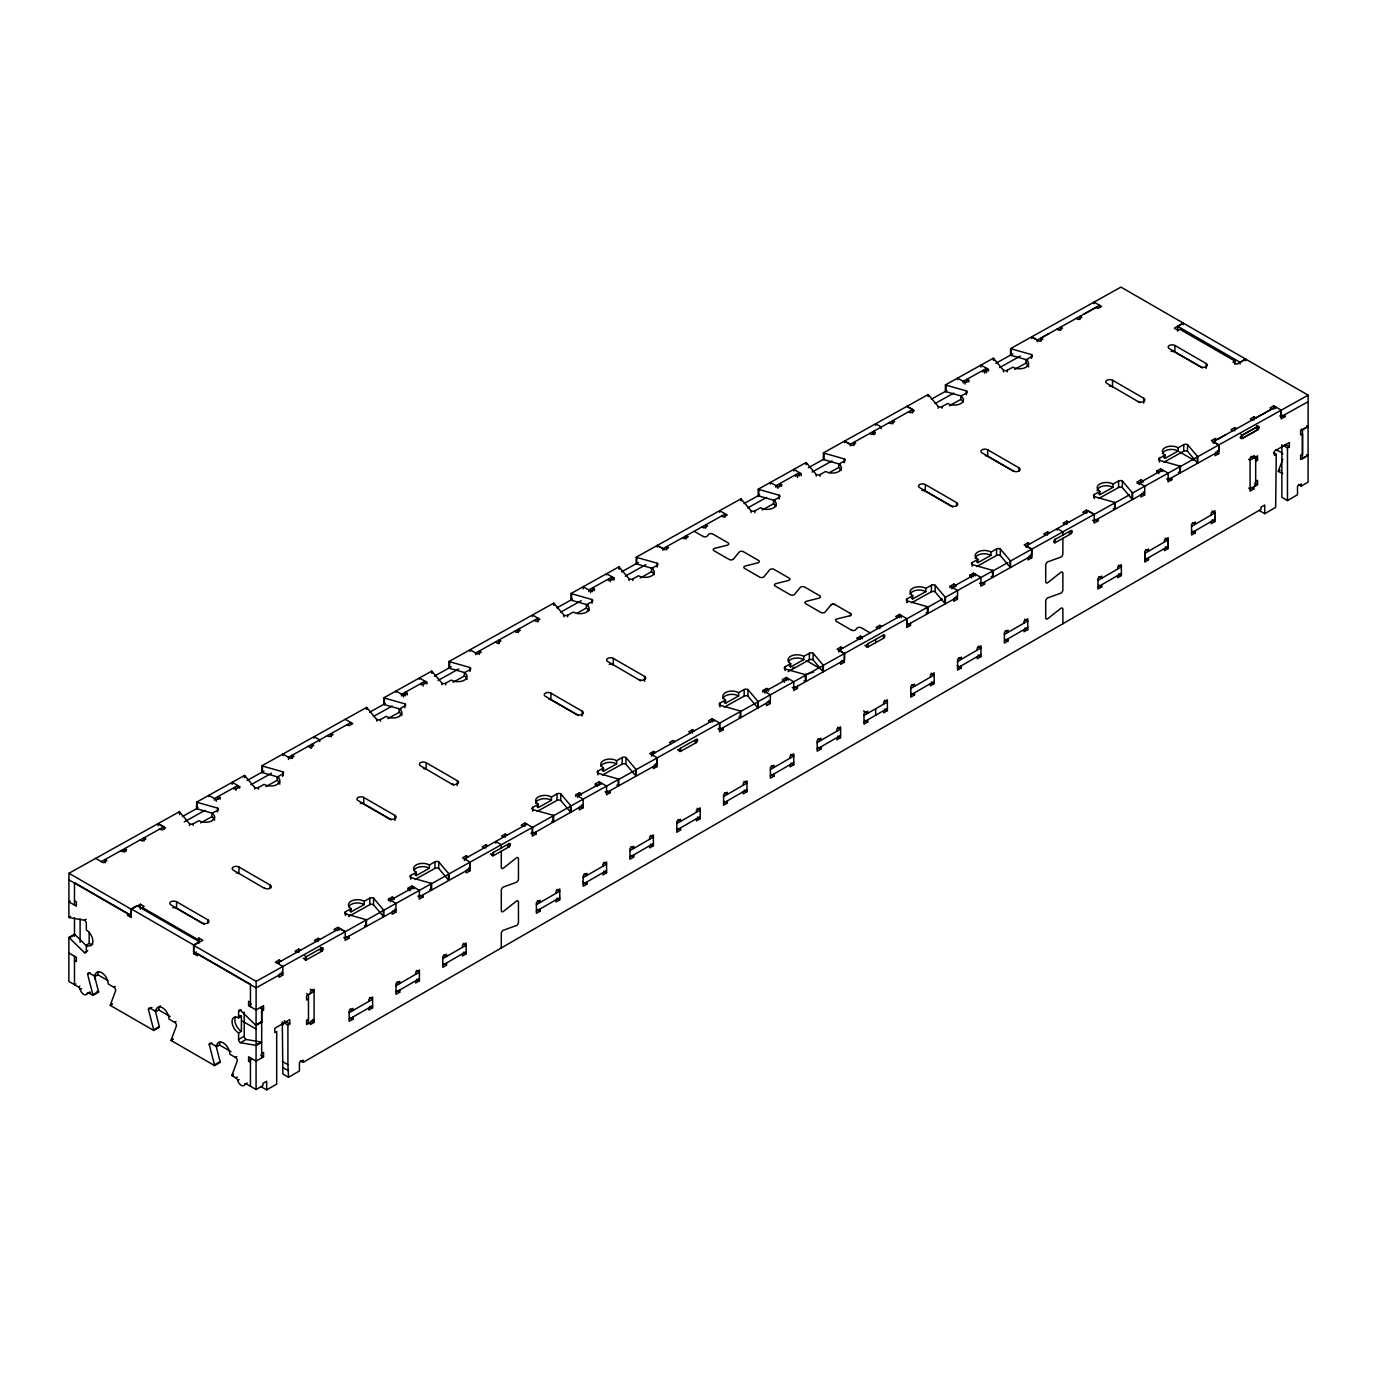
<?xml version="1.0" encoding="UTF-8"?>
<svg xmlns="http://www.w3.org/2000/svg" width="1377" height="1377" viewBox="0 0 1377 1377"><rect width="100%" height="100%" fill="white"/><g stroke="black" fill="none" stroke-linecap="round" stroke-linejoin="round"><path stroke-width="1.5" d="M261.682 1006.69L261.682 1022.233L256.07 1025.469L256.139 981.353L366.489 919.87L366.385 926.394A2.651 1.497 0.9 0 0 365.783 926.136L364.509 925.774M314.094 738.296L314.094 736.678L319.705 739.914L319.705 741.549M495.668 843.137L495.668 841.519L501.297 844.755L501.28 847.991M1168.178 539.87L1168.178 546.359L1144.769 559.871L1144.769 553.382L1168.178 539.87L1165.183 538.149M1211.984 511.125L1214.979 512.864L1214.979 519.336L1191.57 532.847M606.568 574.932L606.586 573.71L614.073 578.03L614.039 580.078M718.157 728.812L719.551 729.621L770.294 700.945M282.87 755.698L282.905 754.062L290.358 758.4L294.11 756.317L292.234 755.233L292.182 758.503M288.481 759.484L288.516 757.298L350.911 722.529M395.974 692.27L395.991 691.047L403.478 695.368L407.231 693.285L407.196 694.92M419.383 679.24L419.4 678L426.887 682.321L426.853 683.956M464.462 860.522L464.479 858.887L526.875 824.135M466.252 870.763L466.218 872.932L469.97 870.849L470.091 862.14L462.586 857.819L466.321 855.737L468.197 856.821M470.073 651.39L470.091 649.755L553.674 603.178A2.651 1.497 0.9 0 1 554.036 603.436M475.685 654.626L475.702 652.991L538.097 618.204L538.046 621.974M532.451 616.569L532.486 614.968L539.939 619.323L536.204 621.423L534.328 620.338M523.105 826.234L521.229 825.15L524.964 823.067L532.486 827.37L532.365 836.097L536.101 833.997L536.135 831.828M530.954 833.119L532.365 833.928L583.108 805.252M605.088 791.809L606.5 792.205M651.648 756.231L651.665 754.596L714.061 719.792L714.043 721.393M653.455 766.455L653.421 768.641L657.156 766.541L657.294 757.832L649.772 753.529L653.524 751.429L655.383 752.513M657.259 547.082L657.294 545.447L664.833 549.75L668.585 547.65L666.709 546.583L666.657 549.853M662.888 550.335L662.905 548.7L725.3 513.931L725.249 517.132M719.655 512.278L719.672 510.695L727.245 514.964L723.493 517.063L721.617 515.979M738.898 717.176L740.172 717.537A2.651 1.497 0.9 0 1 740.774 717.796L740.878 711.255L719.655 723.08L719.551 731.789L723.286 729.707L723.321 727.521M838.851 651.923L838.868 650.288L901.264 615.519L901.229 617.653M840.641 662.148L840.607 664.334L844.359 662.251L844.48 653.524L837.061 649.169L840.796 647.087L842.672 648.171M897.58 617.567L895.721 616.483L899.456 614.4L906.944 618.721L906.754 627.482L910.49 625.399L910.524 623.213M1031.666 338.484L1031.683 336.849L1037.294 340.085L1048.999 333.561M1037.277 341.72L1037.294 340.085M1094.044 303.715L1094.078 302.079L1120.947 287.105L1308.15 395.182L1308.098 426.319L1300.611 430.64L1300.611 434.96L1302.487 433.875L1302.487 454.049L1300.611 455.133L1300.611 459.453L1308.098 455.133M1099.655 307.501L1099.689 305.333L1084.095 314.008M1213.24 443.308L1213.257 441.673L1224.962 435.149M1215.03 453.549L1215.013 455.718L1218.748 453.635L1218.869 444.926L1308.15 395.182M1275.618 408.556L1275.653 406.921L1256.151 417.765M1166.663 478.903L1168.075 479.712L1218.748 451.484L1218.852 444.943L1211.364 440.623L1215.099 438.523L1216.975 439.607L1271.883 409.021L1270.007 407.936L1273.742 405.854L1281.264 410.157L1281.144 418.883L1284.879 416.783L1284.913 414.615M69.28 917.581A2.651 1.532 60 0 1 68.867 917.392L68.953 873.276L179.285 811.793A2.651 1.497 0.9 0 1 179.647 812.051M104.996 862.794L105.031 859.523L106.907 860.608L103.172 862.69L95.684 858.37M124.636 851.847L124.687 848.576L126.564 849.661L122.828 851.743L120.952 850.659M281.373 972.179L282.784 972.988L256.053 987.894L193.641 951.868L193.744 945.328L202.798 940.284L199.045 938.116L197.169 939.166L142.261 907.46L144.137 906.41L140.385 904.259L131.349 909.302L131.245 915.843L68.85 879.817M140.316 909.164L140.385 904.259M143.983 841.072L144.034 837.801L145.91 838.886L142.158 840.968L140.282 839.884M158.062 825.787L158.097 823.601L163.708 826.837L163.674 829.574M204.02 924.225L176.48 908.321L176.583 901.78A3.976 2.255 0.9 0 0 170.972 901.728A3.976 2.255 0.9 0 0 170.972 904.913L202.178 922.934A3.976 2.255 0.9 0 0 207.789 922.986A3.976 2.255 0.9 0 0 207.789 919.802L176.583 901.78M179.268 813.428L179.285 811.793M179.716 814.599L179.75 812.137L189.544 823.773L189.527 825.408M193.262 825.443L193.279 823.807L198.908 820.675A9.26 5.25 0.9 0 0 212.006 820.812A9.26 5.25 0.9 0 0 212.006 813.377L217.618 810.261A2.651 1.497 0.9 0 0 217.618 808.127L197.29 802.378A2.651 1.497 0.9 0 1 196.67 802.102L196.567 808.643A2.651 1.497 0.9 0 0 197.186 808.919L212.437 813.222M197.186 808.919L197.29 802.378M198.976 943.021L199.045 938.116M207.738 923.072L207.789 919.802M214.657 820.107A9.26 5.25 0.9 0 0 211.955 816.647L212.006 813.377M214.399 800.226L214.416 798.591L237.808 785.544L237.773 788.281M216.258 801.311L216.292 799.676L220.027 797.576L220.01 799.211M217.6 811.896L217.618 808.127M218.117 799.366L218.168 796.508L220.027 797.576M232.162 784.356L232.197 782.308L239.684 786.628L239.667 788.264M234.038 789.279L234.073 787.644L235.949 788.711L239.684 786.628M235.915 790.346L235.949 788.711M264.573 888.406L233.367 870.161A3.976 2.255 0.9 0 1 233.367 866.959A3.976 2.255 0.9 0 1 238.978 867.028L238.875 873.569A3.976 2.255 0.9 0 0 236.293 872.88M244.435 777.523L244.469 775.475L196.67 802.102M244.899 777.471L244.917 775.836L254.711 787.455L254.693 789.09M258.428 789.141L258.463 787.506L264.074 784.374A9.26 5.25 0.9 0 0 277.173 784.511A9.26 5.25 0.9 0 0 277.173 777.076L282.784 773.943A2.651 1.497 0.9 0 0 282.784 771.826L262.456 766.06A2.651 1.497 0.9 0 1 261.837 765.801L261.733 772.342A2.651 1.497 0.9 0 0 262.353 772.6L278.877 777.282M262.353 772.6L262.456 766.06M270.133 888.303L270.167 885.032L238.978 867.028M279.841 784.184A9.26 5.25 0.9 0 0 277.121 780.346L277.173 777.076M279.083 963.315L279.135 960.044L281.011 961.129M279.066 975.071L279.032 977.24L282.767 975.157L282.905 966.43L275.383 962.127L279.135 960.044M282.733 775.905L282.784 771.826M282.75 775.991L282.784 773.943M298.74 952.368L298.792 949.097L300.651 950.164M318.07 941.593L318.121 938.322L319.998 939.389M303.181 958.22L306.193 959.941L321.788 951.249L321.822 947.996L320.445 947.169M331.186 736.764L331.22 733.493L333.096 734.578L329.361 736.661L327.485 735.593M337.726 930.628L337.778 927.358L345.266 931.695L345.162 940.388L348.897 938.305L348.932 936.136M339.654 930.06L339.671 928.425L345.283 931.678M345.489 914.982L345.541 911.712L351.152 908.579A9.26 5.25 0.9 0 1 351.152 901.143A9.26 5.25 0.9 0 1 364.251 901.281L369.879 898.148A2.651 1.497 0.9 0 1 373.615 898.2L383.408 909.836A2.651 1.497 0.9 0 0 383.873 910.18L383.77 916.721A2.651 1.497 0.9 0 1 383.408 916.462M345.524 915.464L345.541 913.829A2.651 1.497 0.9 0 1 345.541 911.712M364.251 901.281L364.199 904.551L351.101 911.849L351.152 908.579M391.206 819.917L363.683 804.03L363.786 797.49A3.976 2.255 0.9 0 0 358.158 797.421A3.976 2.255 0.9 0 0 358.158 800.605L389.364 818.626A3.976 2.255 0.9 0 0 394.975 818.678A3.976 2.255 0.9 0 0 394.975 815.494L363.786 797.49M366.471 709.121L366.489 707.485L261.837 765.801M366.919 709.465L366.953 707.83L376.73 719.465L376.713 721.1M365.783 926.136L365.869 919.595L345.541 913.829M348.484 916.566L369.776 904.689L369.879 898.148M383.408 909.836L383.305 916.376L373.511 904.741L373.615 898.2M380.465 721.152L380.482 719.517L386.094 716.384A9.26 5.25 0.9 0 0 399.192 716.505A9.26 5.25 0.9 0 0 399.192 709.086L404.821 705.953A2.651 1.497 0.9 0 0 404.821 703.819L384.476 698.07A2.651 1.497 0.9 0 1 383.856 697.795L383.77 704.335A2.651 1.497 0.9 0 0 384.372 704.611L400.896 709.293M384.372 704.611L384.476 698.07M388.486 900.73L388.503 899.095L392.256 897.012L394.132 898.097L394.097 899.732M390.362 901.815L390.38 900.179L413.771 887.149L413.754 888.785M392.204 899.869L392.256 897.012M392.152 912.039L392.118 914.225L395.87 912.142L395.991 903.415L388.503 899.095M394.906 820.399L394.975 815.494M401.791 715.42A9.26 5.25 0.9 0 0 399.141 712.357L399.192 709.086M401.585 695.919L401.619 694.283L425.011 681.254L424.977 683.422M403.461 697.003L403.478 695.368M404.786 707.589L404.821 703.819M405.303 695.884L405.354 692.201L407.231 693.285M408.143 889.783L408.16 888.148L411.912 886.065L419.4 890.385L419.262 899.112L422.997 897.012L423.032 894.843M410.002 890.867L410.036 889.232L408.16 888.148M410.69 879.163L410.707 875.411L416.319 872.278A9.26 5.25 0.9 0 1 416.319 864.842A9.26 5.25 0.9 0 1 429.417 864.98L435.046 861.847A2.651 1.497 0.9 0 1 438.781 861.882L448.575 873.517A2.651 1.497 0.9 0 0 449.04 873.879L448.936 880.402A2.651 1.497 0.9 0 1 448.575 880.144M411.861 888.922L411.912 886.065M429.417 864.98L429.383 868.25L416.267 875.548L416.319 872.278M421.242 684.971L421.259 683.336L423.135 684.421L426.887 682.321M423.118 686.056L423.135 684.421M453.601 785.148L420.553 765.853A3.976 2.255 0.9 0 1 420.553 762.669A3.976 2.255 0.9 0 1 426.164 762.72L426.078 769.261A3.976 2.255 0.9 0 0 423.479 768.573M431.638 672.802L431.655 671.167L383.856 697.795M432.085 673.164L432.12 671.528A2.651 1.497 0.9 0 0 431.655 671.167M431.035 883.294A2.651 1.497 0.9 0 1 431.655 883.552L431.552 890.093A2.651 1.497 0.9 0 0 430.949 889.835L431.035 883.294L410.707 877.528A2.651 1.497 0.9 0 1 410.707 875.411M415.165 879.404L434.943 868.388L435.046 861.847M448.575 873.517L448.472 880.058L438.678 868.422L438.781 861.882M441.879 684.799L441.897 683.164L432.12 671.528M445.632 684.834L445.649 683.199L451.26 680.066A9.26 5.25 0.9 0 0 464.359 680.204A9.26 5.25 0.9 0 0 464.359 672.768L469.987 669.635A2.651 1.497 0.9 0 0 469.987 667.518L449.642 661.752A2.651 1.497 0.9 0 1 449.022 661.494L448.936 668.034A2.651 1.497 0.9 0 0 449.539 668.293L464.806 672.613M449.539 668.293L449.642 661.752M457.302 785.647L457.371 780.742L426.164 762.72M467.01 679.498A9.26 5.25 0.9 0 0 464.324 676.038L464.359 672.768M466.269 859.007L466.321 855.737M469.987 667.518L469.918 671.201L469.987 669.635M417.885 896.117L419.296 896.926L469.97 868.68L470.073 862.157M479.385 654.195L479.42 650.925L481.296 652.01L477.561 654.092L470.073 649.772L449.022 661.494M485.926 848.06L485.978 844.789L487.854 845.874M493.448 852.38A1.979 1.153 -60 0 0 492.019 854.79A1.979 1.153 -60 0 0 493.396 855.633L508.956 846.958A1.979 1.153 -60 0 0 510.419 844.531A1.979 1.153 -60 0 0 509.042 843.671L493.448 852.38L493.362 855.651L490.367 853.929M499.025 643.248L499.076 639.978L500.953 641.062L497.2 643.145L495.341 642.061M505.273 837.285L505.325 834.014L507.184 835.099M509.008 843.688L508.956 846.958L507.562 846.149M518.372 632.473L518.423 629.203L520.299 630.287L516.547 632.37L514.671 631.286M524.93 826.338L524.964 823.067M532.692 810.278L532.727 807.404L538.355 804.288A9.26 5.25 0.9 0 1 538.355 796.853A9.26 5.25 0.9 0 1 551.454 796.99L557.065 793.858A2.651 1.497 0.9 0 1 560.818 793.892L570.594 805.528A2.651 1.497 0.9 0 0 571.059 805.872L570.956 812.413A2.651 1.497 0.9 0 1 570.594 812.155M532.365 833.928L532.451 827.388M532.71 811.173L532.727 809.538A2.651 1.497 0.9 0 1 532.727 807.404M551.454 796.99L551.402 800.244L538.304 807.559L538.355 804.288M578.409 715.61L550.869 699.723L550.972 693.182A3.976 2.255 0.9 0 0 545.361 693.13A3.976 2.255 0.9 0 0 545.361 696.314L576.55 714.319A3.976 2.255 0.9 0 0 582.178 714.388A3.976 2.255 0.9 0 0 582.178 711.186L550.972 693.182M553.657 604.813L553.674 603.178M554.122 605.174L554.139 603.539L563.933 615.175L563.916 616.81M553.072 815.287A2.651 1.497 0.9 0 1 553.692 815.563L553.588 822.103A2.651 1.497 0.9 0 0 552.969 821.828L553.072 815.287L532.727 809.538M537.202 811.414L556.962 800.398L557.065 793.858M570.594 805.528L570.508 812.069L560.714 800.433L560.818 793.892M567.651 616.844L567.668 615.209L573.297 612.077A9.26 5.25 0.9 0 0 586.395 612.214A9.26 5.25 0.9 0 0 586.395 604.778L592.007 601.646A2.651 1.497 0.9 0 0 592.007 599.529L571.679 593.762A2.651 1.497 0.9 0 1 571.059 593.504L570.956 600.045A2.651 1.497 0.9 0 0 571.575 600.303L588.099 604.985M571.575 600.303L571.679 593.762M575.672 796.422L575.706 794.787L579.442 792.704L581.318 793.789L581.301 795.424M577.548 797.507L577.583 795.872L601.439 783.117M579.407 795.166L579.442 792.704M579.356 807.748L579.321 809.917L583.056 807.834L583.194 799.125L575.706 794.787M583.159 588.926L583.194 586.74L590.681 591.06L594.416 588.977L594.399 590.613M582.092 716.092L582.178 711.186M588.874 610.734A9.26 5.25 0.9 0 0 586.344 608.049L586.395 604.778M588.788 591.611L588.805 589.976L612.197 576.946L612.163 580.216M590.647 592.695L590.681 591.06M591.99 603.281L592.007 599.529M592.489 591.576L592.558 587.893L594.416 588.977M595.329 785.475L595.363 783.84L599.098 781.757L606.586 786.078L606.465 794.804L610.2 792.722L610.235 790.536M597.205 786.56L597.222 784.924L595.363 783.84M597.876 774.855L597.893 771.103L603.522 767.97A9.26 5.25 0.9 0 1 603.522 760.534A9.26 5.25 0.9 0 1 616.621 760.672L622.232 757.539A2.651 1.497 0.9 0 1 625.984 757.574L635.761 769.209L635.675 775.75L625.881 764.115L625.984 757.574M599.047 785.441L599.098 781.757M600.94 784.477L600.974 782.842M616.621 760.672L616.569 763.942L603.47 771.24L603.522 767.97M608.427 580.664L608.462 579.028L610.338 580.113L614.073 578.03M610.304 581.748L610.338 580.113M640.787 680.858L607.756 661.545A3.976 2.255 0.9 0 1 607.756 658.361A3.976 2.255 0.9 0 1 613.367 658.413L613.264 664.953A3.976 2.255 0.9 0 0 609.236 664.368M618.824 568.512L618.841 566.876L571.059 593.504M619.271 569.269L619.306 567.221A2.651 1.497 0.9 0 0 618.841 566.876M618.239 778.986A2.651 1.497 0.9 0 1 618.858 779.244L618.755 785.785A2.651 1.497 0.9 0 0 618.135 785.527L618.239 778.986L597.893 773.22A2.651 1.497 0.9 0 1 597.893 771.103M602.369 775.096L622.129 764.08L622.232 757.539M629.082 580.492L629.1 578.856L619.306 567.221M632.818 580.526L632.835 578.891L638.463 575.775A9.26 5.25 0.9 0 0 651.562 575.896A9.26 5.25 0.9 0 0 651.562 568.46L657.173 565.345A2.651 1.497 0.9 0 0 657.173 563.21L636.845 557.461A2.651 1.497 0.9 0 1 636.226 557.186L636.122 563.727A2.651 1.497 0.9 0 0 636.742 564.002L653.266 568.667M636.742 564.002L636.845 557.461M635.864 769.313A2.651 1.497 0.9 0 0 636.226 769.571L636.122 776.112A2.651 1.497 0.9 0 1 635.761 775.853M644.488 681.34L644.556 676.434L613.367 658.413M654.144 574.811A9.26 5.25 0.9 0 0 651.51 571.73L651.562 568.46M653.473 754.699L653.524 751.429M657.122 566.481L657.173 563.21M657.156 566.98L657.173 565.345M606.482 792.618L657.173 764.39L657.259 757.849M680.634 748.072A1.979 1.153 -60 0 0 679.205 750.482A1.979 1.153 -60 0 0 680.582 751.343L696.16 742.668L696.211 739.397L680.634 748.072L680.565 751.343L677.57 749.622M692.459 732.977L692.511 729.707L694.387 730.791M705.661 528.114L705.712 524.844L707.589 525.928L703.836 528.011L701.977 526.926M712.116 722.03L712.167 718.76L719.672 723.045L719.551 729.621M719.896 705.558L719.93 703.113L725.541 699.981A9.26 5.25 0.9 0 1 725.541 692.545A9.26 5.25 0.9 0 1 738.64 692.683L744.251 689.55A2.651 1.497 0.9 0 1 748.004 689.584L757.798 701.22L757.694 707.761A2.651 1.497 0.9 0 0 758.159 708.122L758.245 701.582A2.651 1.497 0.9 0 1 757.884 701.323M719.896 706.866L719.93 705.231A2.651 1.497 0.9 0 1 719.93 703.113M738.64 692.683L738.588 695.953L725.49 703.251L725.541 699.981M740.843 500.505L740.878 498.87L636.226 557.186M741.308 500.867L741.325 499.231L751.119 510.867L751.102 512.502M740.172 717.537L740.258 710.997L719.93 705.231M724.388 707.107L744.165 696.091L744.251 689.55M757.694 707.761L747.9 696.125L748.004 689.584M754.837 512.537L754.871 510.901L760.483 507.769A9.26 5.25 0.9 0 0 773.581 507.906A9.26 5.25 0.9 0 0 773.581 500.471L779.21 497.338A2.651 1.497 0.9 0 0 779.193 495.221L758.865 489.455A2.651 1.497 0.9 0 1 758.245 489.196L758.159 495.737A2.651 1.497 0.9 0 0 758.761 495.995L775.285 500.677M758.761 495.995L758.865 489.455M762.875 692.132L762.892 690.497L766.645 688.414L768.521 689.481L768.486 691.116M764.751 693.216L764.769 691.564L788.16 678.534L788.143 680.169M766.593 692.08L766.645 688.414M766.541 703.44L766.507 705.626L770.259 703.527L770.38 694.817L762.892 690.497M770.363 484.067L770.38 482.432L777.867 486.752L781.62 484.67L781.585 486.305M775.905 506.065A9.26 5.25 0.9 0 0 773.53 503.741L773.581 500.471M775.974 487.32L776.008 485.685L799.4 472.638L799.348 475.908M777.85 488.387L777.867 486.752M779.175 498.973L779.193 495.221M779.692 486.856L779.743 483.585L781.62 484.67M782.532 681.185L782.549 679.549L786.301 677.45L793.789 681.787L793.651 690.497L797.403 688.414L797.421 686.228M784.391 682.252L784.425 680.617L782.549 679.549M785.079 670.565L785.097 666.795L790.708 663.662A9.26 5.25 0.9 0 1 790.708 656.244A9.26 5.25 0.9 0 1 803.807 656.364L809.435 653.232A2.651 1.497 0.9 0 1 813.17 653.283L822.964 664.919L822.861 671.46L813.067 659.824L813.17 653.283M786.25 680.72L786.301 677.45M803.807 656.364L803.755 659.635L790.656 666.933L790.708 663.662M793.754 471.037L793.789 469.402L801.276 473.722L801.242 475.771M795.631 476.356L795.648 474.721L797.524 475.805L801.276 473.722M797.507 477.44L797.524 475.805M806.027 464.204L806.044 462.569L758.245 489.196M806.474 464.548L806.509 462.913L816.286 474.549L816.268 476.184M805.425 674.678A2.651 1.497 0.9 0 1 806.044 674.954L805.941 681.495A2.651 1.497 0.9 0 0 805.338 681.219L805.425 674.678L785.097 668.929A2.651 1.497 0.9 0 1 785.097 666.795M788.04 671.649L809.332 659.772L809.435 653.232M820.021 476.235L820.038 474.6L825.649 471.468A9.26 5.25 0.9 0 0 838.748 471.605A9.26 5.25 0.9 0 0 838.748 464.169L844.376 461.037A2.651 1.497 0.9 0 0 844.376 458.92L824.031 453.153A2.651 1.497 0.9 0 1 823.412 452.878L823.326 459.419A2.651 1.497 0.9 0 0 823.928 459.694L840.452 464.376M823.928 459.694L824.031 453.153M823.067 665.005A2.651 1.497 0.9 0 0 823.412 665.263L823.326 671.804A2.651 1.497 0.9 0 1 822.964 671.546M841.227 470.125A9.26 5.25 0.9 0 0 838.696 467.44L838.748 464.169M840.745 650.357L840.796 647.087M844.325 462.19L844.376 458.92M844.652 442.671L844.686 441.036L850.298 444.289L912.693 409.52L912.641 413.014M844.342 462.672L844.376 461.037M850.28 445.924L850.298 444.289M853.774 445.597L853.809 442.327L855.685 443.394L851.95 445.494L844.462 441.156M860.401 639.41L860.453 636.14L862.329 637.224L862.295 638.859M867.889 643.73L867.837 647.001L864.842 645.262M873.414 434.633L873.466 431.362L875.342 432.447L871.589 434.53L869.73 433.462M875.634 642.646L875.703 639.376M879.765 628.618L879.8 625.347L881.676 626.432M883.449 638.308L883.5 635.038L867.837 643.765A1.979 1.153 -60 0 0 866.408 646.192A1.979 1.153 -60 0 0 867.785 647.035L883.449 638.308A1.979 1.153 -60 0 0 884.809 635.916A1.979 1.153 -60 0 0 883.432 635.072M892.761 423.858L892.812 420.587L894.689 421.672L890.936 423.755L889.06 422.687M899.405 617.671L899.456 614.4M907.064 602.489L907.116 598.806L912.744 595.673A9.26 5.25 0.9 0 1 912.744 588.237A9.26 5.25 0.9 0 1 925.843 588.375L931.454 585.242A2.651 1.497 0.9 0 1 935.19 585.294L944.983 596.912L944.897 603.453A2.651 1.497 0.9 0 0 945.345 603.814L945.448 597.274A2.651 1.497 0.9 0 1 945.087 597.016M906.944 618.721L906.858 625.261L957.48 597.05L956.086 596.241M907.099 602.558L907.116 600.923A2.651 1.497 0.9 0 1 907.116 598.806M925.843 588.375L925.792 591.645L912.693 598.943L912.744 595.673M952.798 507.011L925.258 491.124L925.361 484.584A3.976 2.255 0.9 0 0 919.75 484.515A3.976 2.255 0.9 0 0 919.75 487.699L950.939 505.72A3.976 2.255 0.9 0 0 956.567 505.772L956.567 502.588L925.361 484.584M928.046 396.215L928.064 394.579L823.412 452.878M928.511 396.559L928.528 394.924L938.322 406.559L938.288 408.194M927.461 606.689A2.651 1.497 0.9 0 1 928.064 606.947L927.978 613.488A2.651 1.497 0.9 0 0 927.358 613.23L927.461 606.689L907.116 600.923M911.591 602.799L931.351 591.783L931.454 585.242M944.897 603.453L935.103 591.835L935.19 585.294M942.04 408.229L942.057 406.594L947.686 403.478A9.26 5.25 0.9 0 0 960.785 403.599A9.26 5.25 0.9 0 0 960.785 396.18L966.396 393.047A2.651 1.497 0.9 0 0 966.396 390.913L946.068 385.164A2.651 1.497 0.9 0 1 945.448 384.889L945.345 391.429A2.651 1.497 0.9 0 0 945.965 391.705L961.215 396.025M945.965 391.705L946.068 385.164M950.061 587.824L950.096 586.189L953.831 584.106L955.707 585.191L955.69 586.826M951.937 588.908L951.972 587.273L975.364 574.226L975.346 575.861M953.779 587.377L953.831 584.106M953.745 599.133L953.71 601.319L957.445 599.236L957.583 590.509L950.096 586.189M957.566 379.759L957.583 378.124L965.07 382.462L968.806 380.379L968.788 382.014M963.263 402.136A9.26 5.25 0.9 0 0 960.733 399.45L960.785 396.18M963.177 383.013L963.194 381.377L986.603 368.33L986.534 372.702M965.036 384.097L965.07 382.462M966.379 394.683L966.396 390.913M966.895 382.152L966.947 379.295L968.806 380.379M969.718 576.877L969.752 575.242L973.487 573.159L980.975 577.479L980.854 586.189L984.589 584.106L984.624 581.937M971.594 577.961L971.611 576.326L969.752 575.242M972.265 566.257L972.282 562.487L977.911 559.372A9.26 5.25 0.9 0 1 977.911 551.936A9.26 5.25 0.9 0 1 991.01 552.074L996.621 548.941A2.651 1.497 0.9 0 1 1000.356 548.975L1010.15 560.611A2.651 1.497 0.9 0 0 1010.615 560.955L1010.511 567.496A2.651 1.497 0.9 0 1 1010.15 567.238L1000.27 555.516L1000.356 548.975M973.436 576.429L973.487 573.159M991.01 552.074L990.958 555.344L977.859 562.642L977.911 559.372M980.94 367.143L980.975 365.094L988.462 369.415L988.445 371.05M982.817 372.065L982.851 370.43L984.727 371.515L988.462 369.415M984.693 373.15L984.727 371.515M1013.352 471.192L987.653 456.355L987.757 449.814A3.976 2.255 0.9 0 0 982.128 449.763A3.976 2.255 0.9 0 0 982.128 452.947L1013.334 470.951A3.976 2.255 0.9 0 0 1018.946 471.02A3.976 2.255 0.9 0 0 1018.946 467.819L987.757 449.814M993.213 359.896L993.23 358.261L945.448 384.889M993.678 360.258L993.695 358.622L1003.489 370.258L1003.454 371.893M992.628 570.371A2.651 1.497 0.9 0 1 993.247 570.646L993.144 577.187A2.651 1.497 0.9 0 0 992.524 576.911L992.628 570.371L972.282 564.622A2.651 1.497 0.9 0 1 972.282 562.487M976.758 566.498L996.518 555.482L996.621 548.941M1007.207 371.928L1007.224 370.293L1012.852 367.16A9.26 5.25 0.9 0 0 1025.951 367.298A9.26 5.25 0.9 0 0 1025.951 359.862L1031.562 356.729A2.651 1.497 0.9 0 0 1031.562 354.612L1011.234 348.846A2.651 1.497 0.9 0 1 1010.615 348.588L1010.511 355.128A2.651 1.497 0.9 0 0 1011.131 355.386L1027.655 360.068M1011.131 355.386L1011.234 348.846M1010.064 567.152L1010.15 560.611M1018.894 471.089L1018.946 467.819M1028.619 366.97A9.26 5.25 0.9 0 0 1025.899 363.132L1025.951 359.862M1026.244 547.512L1026.261 545.877L1088.656 511.108L1094.267 514.361L1094.13 523.071L1097.882 520.988L1097.917 518.802M1027.862 546.101L1027.913 542.831L1029.772 543.915M1028.034 557.737L1027.999 559.923L1031.752 557.84L1031.872 549.113L1026.261 545.877M1031.528 357.469L1031.562 354.612M1031.545 358.364L1031.562 356.729M979.477 583.211L980.872 584.02L1031.562 555.774L1031.648 549.234L1024.161 544.913L1027.913 542.831M1040.96 341.289L1041.012 338.019L1095.92 307.432L1097.779 308.5L1101.531 306.417L1094.044 302.097L1010.615 348.588M1047.518 535.154L1047.553 531.883L1049.429 532.968M1060.617 330.342L1060.669 327.072L1062.528 328.156L1058.793 330.239L1056.916 329.155M1066.848 524.379L1066.9 521.108L1068.776 522.193M1070.6 530.782L1070.549 534.052L1069.137 533.243M1079.947 319.567L1079.998 316.297L1081.874 317.364L1078.139 319.464L1076.263 318.38M1086.505 513.432L1086.556 510.161L1094.044 514.482M1094.267 497.768L1094.319 494.498L1099.93 491.382A9.26 5.25 0.9 0 1 1099.93 483.947A9.26 5.25 0.9 0 1 1113.029 484.067L1118.64 480.952A2.651 1.497 0.9 0 1 1122.393 480.986L1132.187 492.622L1132.083 499.162A2.651 1.497 0.9 0 0 1132.548 499.507L1132.634 492.966A2.651 1.497 0.9 0 1 1132.273 492.708M1094.285 498.267L1094.319 496.632A2.651 1.497 0.9 0 1 1094.319 494.498M1113.029 484.067L1112.977 487.338L1099.879 494.653L1099.93 491.382M1139.984 402.704L1106.936 383.408A3.976 2.255 0.9 0 1 1106.936 380.224A3.976 2.255 0.9 0 1 1112.564 380.276L1112.461 386.817A3.976 2.255 0.9 0 0 1109.294 386.128M1114.647 502.381A2.651 1.497 0.9 0 1 1115.267 502.657L1115.163 509.197A2.651 1.497 0.9 0 0 1114.561 508.922L1114.647 502.381L1094.319 496.632M1098.777 498.508L1118.554 487.492L1118.64 480.952M1132.083 499.162L1122.289 487.527L1122.393 480.986M1137.264 483.516L1137.282 481.881L1141.034 479.798L1142.91 480.883L1142.876 482.518M1139.14 484.601L1139.158 482.966L1162.567 469.936L1162.532 471.571M1140.931 494.842L1140.896 497.011L1144.648 494.928L1144.769 486.219L1137.282 481.881M1140.982 482.656L1141.034 479.798M1143.685 403.186L1143.753 398.28L1112.564 380.276M1156.921 472.569L1156.938 470.934L1160.691 468.851L1168.178 473.172L1168.04 481.898L1171.793 479.798L1171.827 477.63M1158.78 473.654L1158.814 472.018L1156.938 470.934M1159.451 461.949L1159.486 458.197L1165.097 455.064A9.26 5.25 0.9 0 1 1165.097 447.628A9.26 5.25 0.9 0 1 1178.196 447.766L1183.807 444.633A2.651 1.497 0.9 0 1 1187.559 444.668L1197.353 456.303A2.651 1.497 0.9 0 0 1197.801 456.665L1197.715 463.206A2.651 1.497 0.9 0 1 1197.353 462.947M1160.639 471.709L1160.691 468.851M1178.196 447.766L1178.144 451.036L1165.045 458.334L1165.097 455.064M1202.379 367.952L1174.839 352.047L1174.942 345.507A3.976 2.255 0.9 0 0 1169.331 345.455A3.976 2.255 0.9 0 0 1169.331 348.639L1200.537 366.661A3.976 2.255 0.9 0 0 1206.149 366.712A3.976 2.255 0.9 0 0 1206.149 363.528L1174.942 345.507M1179.814 466.08A2.651 1.497 0.9 0 1 1180.433 466.338L1180.33 472.879A2.651 1.497 0.9 0 0 1179.728 472.621L1179.814 466.08L1159.486 460.314A2.651 1.497 0.9 0 1 1159.486 458.197M1163.944 462.19L1183.721 451.174L1183.807 444.633M1197.353 456.303L1197.25 462.844L1187.456 451.208L1187.559 444.668M1206.08 368.434L1206.149 363.528M1215.03 443.428L1215.099 438.523M1234.773 364.268L1234.825 360.998L1179.917 329.292L1178.041 330.325L1174.306 328.174L1183.342 323.13M1234.704 430.846L1234.756 427.576L1236.632 428.66M1256.426 425.648L1257.821 426.457L1257.735 429.744L1242.14 438.437L1242.192 435.166L1257.786 426.474A1.979 1.153 -60 0 1 1259.198 427.318A1.979 1.153 -60 0 1 1257.769 429.727L1242.174 438.437L1240.075 437.215M1254.051 420.071L1254.103 416.801L1255.962 417.885M1273.691 409.124L1273.742 405.854M1279.732 415.906L1281.144 416.715L1281.23 410.174M208.788 796.577L208.805 795.338L216.292 799.676M261.062 1086.66L266.673 1089.896L266.673 1081.255L262.921 1083.406L262.921 1085.575L256.07 1089.534L246.5 1084.009A2.651 1.532 60 0 0 244.727 1084.439A5.301 3.064 60 0 1 241.199 1085.283A5.301 3.064 60 0 1 237.67 1080.36A2.651 1.532 60 0 0 235.915 1077.898L231.956 1075.626A2.651 1.532 60 0 1 232.007 1075.144L237.309 1060.703A2.651 1.532 60 0 0 235.433 1057.45L229.821 1054.214A9.26 5.353 60 0 0 223.281 1042.871A9.26 5.353 60 0 0 216.723 1046.64L211.111 1043.405A2.651 1.532 60 0 0 209.235 1044.489L214.502 1064.92A2.651 1.532 60 0 1 214.588 1065.591L220.2 1062.338A2.651 1.532 60 0 0 220.113 1061.684L215.896 1045.332M1282.693 473.55L1278.39 471.468A2.651 1.532 60 0 1 1278.424 471.037L1282.744 459.247M733.356 559.182L739.225 552.005A2.651 1.497 0.9 0 1 743.408 551.712L758.555 560.439A2.651 1.497 0.9 0 1 757.935 562.814L745.198 566.016A2.651 1.497 0.9 0 0 744.596 568.391L759.743 577.135A2.651 1.497 0.9 0 0 763.942 576.825L769.795 569.665A2.651 1.497 0.9 0 1 773.977 569.355L789.124 578.099A2.651 1.497 0.9 0 1 788.522 580.474L775.785 583.676A2.651 1.497 0.9 0 0 775.165 586.051L790.312 594.778A2.651 1.497 0.9 0 0 794.512 594.468L800.364 587.308A2.651 1.497 0.9 0 1 804.564 587.015L819.711 595.742A2.651 1.497 0.9 0 1 819.091 598.117L806.354 601.319A2.651 1.497 0.9 0 0 805.734 603.711L820.881 612.438A2.651 1.497 0.9 0 0 825.081 612.128L830.951 604.968A2.651 1.497 0.9 0 1 835.15 604.658L850.28 613.402A2.651 1.497 0.9 0 1 849.661 615.777L836.923 618.979A2.651 1.497 0.9 0 0 836.321 621.354L851.468 630.081M70.279 901.04L68.867 901.849L76.355 906.169L76.355 901.849L74.478 900.765M68.867 917.392L70.623 916.376M69.401 917.616L84.462 920.215L86.217 919.216M90.417 992.283L89.023 993.092A2.651 1.532 60 0 0 87.25 993.523A5.301 3.064 60 0 1 83.722 994.366A5.301 3.064 60 0 1 80.193 989.443A2.651 1.532 60 0 0 78.437 986.982L68.867 981.457L68.867 937.462L74.478 934.226A2.651 1.532 60 0 1 75.012 934.622L87.078 946.447M68.867 937.462A2.651 1.532 60 0 1 69.401 937.857L75.012 934.622M131.263 908.94L136.891 905.687L199.286 941.713L193.658 944.966L131.263 908.94L131.263 917.581L127.527 915.43L127.527 913.261L74.478 882.64L74.478 905.102M127.527 915.43L130.333 913.794M69.401 937.857L84.462 952.643A2.651 1.532 60 0 0 86.338 951.559L86.338 945.087L89.144 943.452A9.26 5.353 60 0 0 92.758 944.295M84.462 952.643L87.749 950.75M1177.696 331.151L1177.696 326.297L1183.308 323.044L1183.308 324.662M94.29 975.123L98.507 991.474A2.651 1.532 60 0 1 98.593 992.128L92.965 995.382A2.651 1.532 60 0 0 92.896 994.71L87.612 974.279L90.073 972.851M75.89 983.884L74.478 984.71L74.478 956.258M87.612 974.279A2.651 1.532 60 0 1 89.488 973.195L95.099 976.431L97.922 974.813A9.26 5.353 60 0 1 98.748 971.594M78.437 986.982L79.832 986.173M80.193 989.443L81.604 988.634M87.25 993.523L89.712 992.094M92.896 994.71L98.507 991.474M95.099 976.431A9.26 5.353 60 0 1 101.657 972.644A9.26 5.353 60 0 1 108.215 984.004L113.826 987.24L115.238 986.431M193.658 944.966L193.658 953.607L196.481 951.989M112.174 1003.816L110.418 1004.831L115.702 990.476A2.651 1.532 60 0 0 113.826 987.24M155.102 1010.219L159.319 1026.571A2.651 1.532 60 0 1 159.388 1027.242L153.776 1030.478L110.349 1005.417L112.105 1004.401M1177.696 326.297L1240.092 362.323L1245.703 359.07L1245.703 360.688M153.776 1030.478A2.651 1.532 60 0 0 153.69 1029.824L148.423 1009.375L151.935 1007.362M148.423 1009.375A2.651 1.532 60 0 1 150.3 1008.291L155.911 1011.544L158.716 1009.926A9.26 5.353 60 0 1 160.386 1005.83M153.69 1029.824L159.319 1026.571M155.911 1011.544A9.26 5.353 60 0 1 162.469 1007.757A9.26 5.353 60 0 1 169.01 1019.1L174.638 1022.354L176.032 1021.545M172.986 1038.929L171.23 1039.945L176.514 1025.59A2.651 1.532 60 0 0 174.638 1022.354M214.588 1065.591L171.161 1040.513L172.917 1039.497M240.459 1042.716L246.087 1039.463L261.148 1042.079L255.52 1045.315L240.459 1042.716A2.651 1.532 60 0 1 238.6 1039.463L238.6 1032.991A9.26 5.353 60 0 1 232.042 1021.631A9.26 5.353 60 0 1 238.6 1017.844L238.6 1011.372L241.044 1009.943M261.682 1057.846L261.682 1011.028L263.558 1009.943L263.558 1005.623L256.07 1009.943L248.583 1005.606L251.389 1003.988M238.6 1017.844L241.405 1016.226L241.405 1031.356L238.6 1032.991M209.235 1044.489L211.697 1043.06M216.723 1046.64L219.528 1045.023A9.26 5.353 60 0 1 220.372 1041.804M238.6 1011.372A2.651 1.532 60 0 1 240.459 1010.288L255.52 1025.073L261.148 1021.837A2.651 1.532 60 0 0 261.682 1022.233M308.482 998.979L306.606 1000.063L306.606 995.743L314.094 991.423L310.359 989.254M238.6 1039.463L244.211 1036.227L244.211 1012.147M1301.076 429.056L1302.487 429.865L1308.098 426.629L1308.098 482.157L1301.231 486.115L1298.425 484.497M1255.686 461.226L1257.562 460.142L1257.562 455.821L1250.075 460.142L1248.664 459.333M214.502 1064.92L220.113 1061.684M283.696 1022.595L287.913 1025.039L289.79 1023.954L289.79 1019.634L274.815 1028.275L274.815 1032.595L276.691 1031.528L276.691 1084.112L266.673 1089.896M1259.112 510.419L1264.74 513.673L1275.653 507.373L1276.255 454.427L1274.379 455.512L1274.379 451.174L1289.354 442.533L1289.354 446.854L1287.478 447.938L1283.278 445.511M235.433 1057.45L236.844 1056.641M255.657 1045.35A2.651 1.532 60 0 1 256.07 1045.539L261.682 1042.303A2.651 1.532 60 0 0 261.269 1042.114M1275.773 449.797L1282.572 452.913M308.482 1019.152L306.606 1020.237L306.606 1024.557L314.094 1020.237L312.682 1019.428M310.359 993.574L310.359 991.423L314.094 989.254L314.094 1022.405L310.359 1024.557L310.359 1022.405M261.682 1053.525L263.558 1052.458L263.558 1056.779L256.07 1061.099L248.583 1056.761L248.583 1061.082L251.389 1059.464M1255.686 481.399L1257.562 480.315L1257.562 484.635L1250.075 488.973L1248.664 488.147M232.042 1075.041L233.436 1074.232M1278.458 470.9L1279.87 470.091M231.956 1075.626L233.367 1074.817M1278.39 471.468L1279.784 470.659M1300.611 457.612L1302.487 458.696L1308.098 455.46L1306.704 454.634M1253.81 486.804L1253.81 488.973L1250.075 491.124L1250.075 457.99L1253.81 455.821L1253.81 457.99L1251.004 456.355M235.915 1077.898L237.309 1077.089M349.19 1012.715L372.599 999.203L369.604 997.482M395.991 985.691L419.4 972.179L416.405 970.458M442.792 958.667L466.183 945.173L463.188 943.434M536.393 904.637L559.785 891.126L556.79 889.404M583.194 877.614L606.586 864.102L603.591 862.381M629.995 850.59L653.387 837.096L650.392 835.357M676.778 823.584L700.187 810.072L697.192 808.333M723.579 796.56L746.988 783.048L743.993 781.327M770.38 769.536L793.789 756.025L790.794 754.303M817.181 742.53L840.59 729.018L837.595 727.28M863.981 715.506L887.373 701.995L884.378 700.256M910.782 688.483L934.174 674.971L931.179 673.25M957.583 661.459L980.975 647.947L977.98 646.226M1004.384 634.453L1027.776 620.941L1024.781 619.202M1097.968 580.405L1121.377 566.894L1118.382 565.172M1191.57 526.375L1214.979 512.864M237.67 1080.36L239.082 1079.551M349.19 1019.204L372.599 1005.692M395.991 992.18L419.4 978.668M442.792 965.157L466.183 951.645M536.393 911.126L559.785 897.615M583.194 884.103L606.586 870.591M629.995 857.079L653.387 843.567M676.778 830.056L700.187 816.561M723.579 803.049L746.988 789.537M770.38 776.026L793.789 762.514M817.181 749.002L840.59 735.49M863.981 721.996L887.373 708.484M910.782 694.972L934.174 681.46M957.583 667.948L980.975 654.436M1004.384 640.925L1027.776 627.413M1097.968 586.895L1121.377 573.383M352.942 1017.035L352.942 1019.204L349.19 1021.355L349.19 1010.546L352.942 1008.394L352.942 1010.546L350.137 1008.928M368.847 1001.372L368.847 999.203L372.599 997.034L372.599 1007.844L368.847 1010.012L368.847 1007.844M399.743 990.011L399.743 992.18L395.991 994.332L395.991 983.539L399.743 981.371L399.743 983.539L396.92 981.904M415.647 974.348L415.647 972.179L419.4 970.028L419.4 980.837L415.647 982.989L415.647 980.837M446.544 963.005L446.544 965.157L442.792 967.325L442.792 956.516L446.544 954.347L446.544 956.516L443.721 954.898M462.448 947.324L462.448 945.173L466.183 943.004L466.183 953.813L462.448 955.965L462.448 953.813M540.128 908.958L540.128 911.126L536.393 913.278L536.393 902.469L540.128 900.317L540.128 902.469L537.323 900.851M556.05 893.294L556.05 891.126L559.785 888.957L559.785 899.766L556.05 901.935L556.05 899.766M586.929 881.934L586.929 884.103L583.194 886.272L583.194 875.462L586.929 873.293L586.929 875.462L584.123 873.827M602.851 866.271L602.851 864.102L606.586 861.95L606.586 872.76L602.851 874.911L602.851 872.76M633.73 854.928L633.73 857.079L629.995 859.248L629.995 848.439L633.73 846.27L633.73 848.439L630.924 846.821M649.634 839.247L649.634 837.096L653.387 834.927L653.387 845.736L649.634 847.888L649.634 845.736M680.531 827.904L680.531 830.056L676.778 832.224L676.778 821.415L680.531 819.263L680.531 821.415L677.725 819.797M696.435 812.223L696.435 810.072L700.187 807.903L700.187 818.713L696.435 820.881L696.435 818.713M727.331 800.88L727.331 803.049L723.579 805.201L723.579 794.391L727.331 792.24L727.331 794.391L724.526 792.773M743.236 785.217L743.236 783.048L746.988 780.897L746.988 791.689L743.236 793.858L743.236 791.689M774.132 773.857L774.132 776.026L770.38 778.194L770.38 767.385L774.132 765.216L774.132 767.385L771.327 765.75M790.037 758.193L790.037 756.025L793.789 753.873L793.789 764.683L790.037 766.834L790.037 764.683M820.933 746.85L820.933 749.002L817.181 751.171L817.181 740.361L820.933 738.192L820.933 740.361L818.11 738.743M836.837 731.17L836.837 729.018L840.59 726.849L840.59 737.659L836.837 739.828L836.837 737.659M867.734 719.827L867.734 721.996L863.981 724.147L863.981 713.338L867.734 711.186L867.734 713.338L863.517 710.911M883.638 704.146L883.638 701.995L887.373 699.826L887.373 710.635L883.638 712.804L883.638 710.635M914.517 692.803L914.517 694.972L910.782 697.123L910.782 686.314L914.517 684.162L914.517 686.314L911.712 684.696M930.439 677.14L930.439 674.971L934.174 672.819L934.174 683.612L930.439 685.78L930.439 683.612M961.318 665.779L961.318 667.948L957.583 670.117L957.583 659.308L961.318 657.139L961.318 659.308L958.512 657.69M977.24 650.116L977.24 647.947L980.975 645.796L980.975 656.605L977.24 658.757L977.24 656.605M1008.119 638.773L1008.119 640.925L1004.384 643.093L1004.384 632.284L1008.119 630.115L1008.119 632.284L1005.313 630.666M1024.04 623.092L1024.04 620.941L1027.776 618.772L1027.776 629.582L1024.04 631.75L1024.04 629.582M1101.72 584.726L1101.72 586.895L1097.968 589.046L1097.968 578.254L1101.72 576.085L1101.72 578.254L1098.915 576.619M1117.625 569.062L1117.625 566.894L1121.377 564.742L1121.377 575.552L1117.625 577.703L1117.625 575.552M1148.521 557.719L1148.521 559.871L1144.769 562.04L1144.769 551.23L1148.521 549.062L1148.521 551.23L1145.716 549.612M1164.426 542.039L1164.426 539.87L1168.178 537.718L1168.178 548.528L1164.426 550.68L1164.426 548.528M1195.322 530.696L1195.322 532.847L1191.57 535.016L1191.57 524.207L1195.322 522.038L1195.322 524.207L1192.516 522.589M1211.226 515.015L1211.226 512.864L1214.979 510.695L1214.979 521.504L1211.226 523.673L1211.226 521.504M244.727 1084.439L247.189 1083.011M300.375 1060.72L303.181 1062.338L1260.988 509.352L1260.988 507.184L1264.74 505.032L1264.74 513.673M282.302 1021.786L282.887 1074.043L288.516 1077.296L299.429 1070.979L299.429 1062.338L303.181 1060.17L303.181 1062.338M1281.867 444.702L1281.867 497.286L1287.478 500.54L1297.495 494.756L1297.495 486.115L1301.231 483.947L1301.231 486.115M101.313 861.606L163.708 826.837M182.418 816.544L198.081 807.8M247.12 780.484L264.023 771.051M369.604 712.236L385.285 703.492M434.306 676.176L451.226 666.761M556.807 607.928L572.471 599.202M621.509 571.868L638.412 562.453M743.993 503.621L759.674 494.894M808.282 467.801L824.565 458.73M931.3 399.261L946.86 390.586M995.898 363.27L1012.818 353.837M873.638 434.512L875.083 433.721M125.152 851.571L126.133 851.02M184.26 821.88L204.932 810.347M250.855 784.77L271.527 773.254M373.339 716.522L392.135 706.057M438.041 680.462L458.713 668.947M560.542 612.214L581.214 600.699M625.244 576.171L645.916 564.639M747.728 507.906L766.524 497.441M812.086 472.053L831.983 460.968M935.035 403.547L953.745 393.133M999.633 367.556L1020.305 356.041M200.732 822.912L211.955 816.647M265.899 786.594L277.121 780.346M387.918 718.605L399.141 712.357M453.085 682.303L464.324 676.038M576.98 613.264L586.344 608.049M640.288 577.996L651.51 571.73M762.307 510.006L773.53 503.741M829.35 472.655L838.696 467.44M949.493 405.699L960.733 399.45M1014.677 369.397L1025.899 363.132M212.953 819.332L214.485 818.489M278.12 783.031L279.651 782.17M400.156 715.042L401.671 714.181M587.342 610.734L588.874 609.891M774.545 506.426L776.06 505.583M839.712 470.125L841.227 469.264M1026.898 365.817L1028.43 364.974M1234.825 360.998L1232.949 362.031L1236.701 364.199L1245.737 359.156M298.792 949.097L295.039 951.18L296.916 952.264M318.121 938.322L314.386 940.405L316.245 941.489M337.778 927.358L334.026 929.458L335.902 930.525M485.978 844.789L482.243 846.872L484.102 847.957M505.325 834.014L501.572 836.097L503.448 837.182M692.511 729.707L688.775 731.789L690.634 732.874M712.167 718.76L708.415 720.842L710.291 721.927M860.453 636.14L856.718 638.222L858.577 639.307M879.8 625.347L876.065 627.43L877.941 628.514M1047.553 531.883L1043.818 533.966L1045.694 535.051M1066.9 521.108L1063.164 523.191L1065.023 524.276M1086.556 510.161L1082.804 512.244L1084.68 513.328M1234.756 427.576L1231.004 429.658L1232.88 430.743M1254.103 416.801L1250.35 418.883L1252.227 419.968M277.276 963.194L339.671 928.425M383.873 910.18L431.655 883.552M449.04 873.879L553.692 815.563M571.059 805.872L618.858 779.244M636.226 769.571L719.672 723.045M758.245 701.582L806.044 674.954M823.412 665.263L928.064 606.947M945.448 597.274L993.247 570.646M1010.615 560.955L1115.267 502.657M1132.634 492.966L1180.433 466.338M1197.801 456.665L1218.852 444.943L1213.257 441.673M365.869 920.318L382.789 910.903M430.571 884.275L447.491 874.843M553.072 816.01L569.975 806.595M617.774 779.967L634.677 770.535M740.258 711.72L757.178 702.287M804.96 675.659L821.88 666.244M925.585 608.462L942.488 599.029M991.664 571.627L1007.947 562.556M1114.75 503.053L1129.708 494.722M1179.366 467.061L1196.269 457.629M1242.174 438.437A1.979 1.153 -60 0 1 1240.797 437.576A1.979 1.153 -60 0 1 1242.226 435.166L1257.821 426.457M1281.144 416.715L1308.098 401.688M804.908 675.436A2.651 1.532 0 0 1 806.044 674.145L813.566 672.114M1178.454 472.259L1179.728 472.621M1113.287 508.561L1114.561 508.922M991.251 576.567L992.524 576.911M926.084 612.868L927.358 613.23M804.065 680.858L805.338 681.219M616.862 785.165L618.135 785.527M551.695 821.467L552.969 821.828M429.676 889.473L430.949 889.835M770.294 701.358L768.882 700.549M1306.704 425.82L1308.098 426.629M1282.073 415.165L1284.879 416.783M1285.137 444.427L1289.354 446.854M1256.34 428.935L1257.769 429.727M1273.45 452.809L1276.255 454.427M1240.815 434.34L1242.226 435.166M1254.292 456.097L1255.686 456.906L1255.686 485.72L1254.292 484.911M1254.757 458.524L1257.562 460.142M1041.012 338.019L1042.888 339.103L1039.136 341.186L1031.648 336.866M1217.337 450.675L1218.748 451.484M1215.943 452.017L1218.748 453.635M1254.757 483.017L1257.562 484.635M1251.004 487.338L1253.81 488.973M1179.607 451.914L1194.152 460.314M1168.987 478.18L1171.793 479.798M1212.173 519.886L1214.979 521.504M1143.271 491.933L1144.683 492.742L1093.94 521.022L1092.546 520.213M1141.843 493.31L1144.648 494.928M1192.516 531.229L1195.322 532.847M1165.372 546.91L1168.178 548.528M907.064 406.284L912.693 409.52M906.841 406.404L914.328 410.725L910.593 412.807L908.717 411.723M1095.076 519.37L1097.882 520.988M1145.716 558.253L1148.521 559.871M1118.572 573.916L1121.377 575.552M1098.915 585.277L1101.72 586.895M1030.151 554.965L1031.562 555.774M1028.929 556.222L1031.752 557.84M981.784 582.488L984.589 584.106M1024.97 627.964L1027.776 629.582M954.64 597.618L957.445 599.236M1005.313 639.307L1008.119 640.925M978.169 654.987L980.975 656.605M907.684 623.781L910.49 625.399M957.118 665.521L961.318 667.948M694.163 531.281L703.027 536.393M870.144 632.869L861.262 627.757A2.651 1.497 0.9 0 0 857.01 628.136L855.651 629.788A2.651 1.497 0.9 0 1 851.451 630.098M684.903 538.08L686.314 538.889L686.366 535.619L688.225 536.703L684.489 538.786L682.613 537.718M931.368 681.994L934.174 683.612M657.294 545.447L662.905 548.7M838.868 650.288L844.48 653.524L844.445 660.031L793.686 688.328L792.274 687.502M911.712 693.354L914.517 694.972M841.554 660.616L844.359 662.251M806.182 660.478L819.642 668.241A2.651 1.532 0 0 1 820.021 668.516M884.568 709.017L887.373 710.635M864.911 720.36L867.734 721.996M794.581 686.796L797.403 688.414M837.767 736.041L840.59 737.659M767.454 701.909L770.259 703.527M818.11 747.384L820.933 749.002M790.983 763.065L793.789 764.683M720.481 728.089L723.286 729.707M771.327 774.408L774.132 776.026M694.748 741.842L696.16 742.668A1.979 1.153 -60 0 0 697.623 740.224A1.979 1.153 -60 0 0 696.228 739.38M675.04 741.566L673.164 740.482L669.429 742.564L671.305 743.649M744.182 790.071L746.988 791.689M724.526 801.431L727.331 803.049M655.762 763.581L657.173 764.39M654.35 764.923L657.156 766.541M697.382 817.095L700.187 818.713M677.725 828.438L680.531 830.056M607.395 791.104L610.2 792.722M650.581 844.118L653.387 845.736M581.696 804.856L583.091 805.665M580.251 806.216L583.056 807.834M630.924 855.461L633.73 857.079M345.266 719.31L352.753 723.631L349.001 725.713L347.142 724.646M603.78 871.125L606.586 872.76M533.295 832.379L536.101 833.997M582.712 881.676L586.929 884.103M308.138 746.368L310.014 747.453L313.749 745.353L311.89 744.286L311.839 747.556A1.979 1.153 -60 0 0 310.978 748.399M556.979 898.148L559.785 899.766M468.576 867.871L469.97 868.68M537.323 909.491L540.128 911.126M467.164 869.231L469.97 870.849M420.192 895.394L422.997 897.012M394.493 909.147L395.905 909.956L345.162 938.236L343.768 937.41M393.065 910.524L395.87 912.142M463.378 952.196L466.183 953.813M443.721 963.539L446.544 965.157M158.062 823.618L165.55 827.938L161.815 830.021L159.939 828.937M346.092 936.687L348.897 938.305M416.577 979.202L419.4 980.837M396.92 990.562L399.743 992.18M320.393 950.44L321.788 951.249A1.979 1.153 -60 0 0 323.216 948.839A1.979 1.153 -60 0 0 321.839 947.978L306.228 956.688A1.979 1.153 -60 0 0 304.816 959.081A1.979 1.153 -60 0 0 306.193 959.941L306.228 956.688L304.851 955.862M320.359 950.457L321.77 951.266M123.259 851.02L124.309 851.64M369.793 1006.226L372.599 1007.844M279.961 973.539L282.767 975.157M350.137 1017.569L352.942 1019.204M306.606 993.574L308.482 994.659L308.482 1023.472L306.606 1022.405M68.953 873.276L131.349 909.302M193.744 945.328L256.139 981.353M311.288 1020.787L314.094 1022.405M193.658 953.607L197.41 955.776L197.41 953.607L250.442 984.228L250.442 1006.707M284.178 1020.718L289.79 1023.954M250.442 1002.353L248.583 1001.286L248.583 1005.606M260.752 1008.325L263.558 1009.943M281.769 1023.696L283.301 1024.574M242.576 1021.235L256.139 1029.067M282.302 1061.426L287.913 1064.662L288.516 1077.296M282.887 1067.554L288.516 1070.807M260.752 1055.161L263.558 1056.779M68.867 953.004L76.355 957.325L76.355 961.645L74.478 960.578M248.583 1061.082L250.442 1062.166M97.922 974.813L107.75 980.493M158.716 1009.926L170.18 1016.536M219.528 1045.023L230.992 1051.649M97.078 991.268L98.593 992.128M89.023 993.092L92.965 995.382M1302.487 429.865L1302.487 458.696M1287.478 447.938L1287.478 500.54M1240.092 362.323L1240.092 363.941M1062.872 535.085L1062.872 531.849L1057.261 528.596L1057.261 530.231M1062.872 538.321L1062.872 553.778A2.651 1.532 -60 0 1 1060.703 557.169L1047.897 561.799A2.651 1.532 -60 0 0 1045.711 565.19L1045.711 581.696A2.651 1.532 -60 0 0 1047.897 582.574L1060.703 572.419A2.651 1.532 -60 0 1 1062.872 573.297L1062.872 589.804A2.651 1.532 -60 0 1 1060.703 593.194L1047.897 597.825A2.651 1.532 -60 0 0 1045.711 601.215L1045.711 617.722A2.651 1.532 -60 0 0 1047.897 618.6L1060.703 608.445A2.651 1.532 -60 0 1 1062.872 609.322L1062.872 623.729M881.297 428.626L881.297 427.008L875.686 423.772L875.686 425.39M875.686 708.742L875.686 715.231M501.28 851.244L501.297 867.252A2.651 1.532 -60 0 0 503.466 868.13L516.272 857.974A2.651 1.532 -60 0 1 518.458 858.852L518.458 878.974A2.651 1.532 -60 0 1 516.272 882.364L503.466 886.977A2.651 1.532 -60 0 0 501.297 890.368L501.297 910.49A2.651 1.532 -60 0 0 503.466 911.367L516.272 901.212A2.651 1.532 -60 0 1 518.458 902.09L518.458 922.194A2.651 1.532 -60 0 1 516.272 925.585L503.466 930.215A2.651 1.532 -60 0 0 501.297 933.606L501.297 947.961M287.913 1025.039L287.913 1064.662M256.07 1024.781L256.07 1043.921M256.07 1045.539L256.07 1089.534M250.442 1057.863L250.442 1086.298M95.099 976.035L95.099 979.288M89.144 932.109L89.144 943.452M80.107 918.941L80.107 942.316M74.478 917.822L74.478 936.205M1055.178 542.624A1.979 1.153 -60 0 1 1053.801 541.763A1.979 1.153 -60 0 1 1055.23 539.354M498.405 643.782A1.979 1.153 -60 0 1 499.059 643.231M794.443 667.208A2.651 1.532 0 0 1 792.498 668M244.469 775.475A2.651 1.497 0.9 0 1 244.831 775.733M258.463 787.506A2.651 1.497 0.9 0 1 254.711 787.455M434.943 868.388A2.651 1.497 0.9 0 1 438.678 868.422M369.776 904.689A2.651 1.497 0.9 0 1 373.511 904.741M365.869 919.595A2.651 1.497 0.9 0 1 366.489 919.87M193.279 823.807A2.651 1.497 0.9 0 1 189.544 823.773M351.101 911.849A9.26 5.25 0.9 0 1 349.844 910.937M348.656 906.875A9.26 5.25 0.9 0 1 355.146 903.123A9.26 5.25 0.9 0 1 364.199 904.551M416.267 875.548A9.26 5.25 0.9 0 1 415.011 874.636M413.823 870.574A9.26 5.25 0.9 0 1 420.312 866.804A9.26 5.25 0.9 0 1 429.383 868.25M172.745 907.684A3.976 2.255 0.9 0 1 176.48 908.321M270.167 885.032A3.976 2.255 0.9 0 1 270.167 888.217A3.976 2.255 0.9 0 1 264.556 888.165M360.223 803.359A3.976 2.255 0.9 0 1 363.683 804.03M457.371 780.742A3.976 2.255 0.9 0 1 457.371 783.926A3.976 2.255 0.9 0 1 451.759 783.857M445.649 683.199A2.651 1.497 0.9 0 1 441.897 683.164M622.129 764.08A2.651 1.497 0.9 0 1 625.881 764.115M556.962 800.398A2.651 1.497 0.9 0 1 560.714 800.433M366.489 707.485A2.651 1.497 0.9 0 1 366.85 707.744M380.482 719.517A2.651 1.497 0.9 0 1 376.73 719.465M538.304 807.559A9.26 5.25 0.9 0 1 537.03 806.647M535.619 803.325A9.26 5.25 0.9 0 1 541.695 798.935A9.26 5.25 0.9 0 1 551.402 800.244M603.47 771.24A9.26 5.25 0.9 0 1 602.197 770.328M601.009 766.266A9.26 5.25 0.9 0 1 607.515 762.514A9.26 5.25 0.9 0 1 616.569 763.942M548.855 699.086A3.976 2.255 0.9 0 1 550.869 699.723M644.556 676.434A3.976 2.255 0.9 0 1 644.556 679.618A3.976 2.255 0.9 0 1 638.945 679.567M632.835 578.891A2.651 1.497 0.9 0 1 629.1 578.856M809.332 659.772A2.651 1.497 0.9 0 1 813.067 659.824M744.165 696.091A2.651 1.497 0.9 0 1 747.9 696.125M740.258 710.997A2.651 1.497 0.9 0 1 740.878 711.255M567.668 615.209A2.651 1.497 0.9 0 1 563.933 615.175M725.49 703.251A9.26 5.25 0.9 0 1 724.233 702.339M722.908 698.655A9.26 5.25 0.9 0 1 729.208 694.559A9.26 5.25 0.9 0 1 738.588 695.953M790.656 666.933A9.26 5.25 0.9 0 1 789.4 666.038M788.384 661.597A9.26 5.25 0.9 0 1 803.755 659.635M703.01 536.393A2.651 1.497 0.9 0 0 707.296 535.997L708.639 534.362A2.651 1.497 0.9 0 1 712.856 534.052L727.985 542.796A2.651 1.497 0.9 0 1 727.366 545.172L714.629 548.373A2.651 1.497 0.9 0 0 714.009 550.748L729.156 559.475A2.651 1.497 0.9 0 0 733.356 559.165M830.933 604.968A2.651 1.497 0.9 0 1 835.133 604.675M850.263 613.402A2.651 1.497 0.9 0 1 849.643 615.777M806.044 462.569A2.651 1.497 0.9 0 1 806.406 462.827M820.038 474.6A2.651 1.497 0.9 0 1 816.286 474.549M996.518 555.482A2.651 1.497 0.9 0 1 1000.27 555.516M931.351 591.783A2.651 1.497 0.9 0 1 935.103 591.835M740.878 498.87A2.651 1.497 0.9 0 1 741.239 499.145M754.871 510.901A2.651 1.497 0.9 0 1 751.119 510.867M912.693 598.943A9.26 5.25 0.9 0 1 911.419 598.031M910.094 594.348A9.26 5.25 0.9 0 1 916.411 590.268A9.26 5.25 0.9 0 1 925.792 591.645M977.859 562.642A9.26 5.25 0.9 0 1 976.586 561.73M975.174 558.408A9.26 5.25 0.9 0 1 981.25 554.019A9.26 5.25 0.9 0 1 990.958 555.344M956.567 502.588A3.976 2.255 0.9 0 1 956.567 505.772M921.815 490.453A3.976 2.255 0.9 0 1 925.258 491.124M985.347 455.684A3.976 2.255 0.9 0 1 987.653 456.355M993.23 358.261A2.651 1.497 0.9 0 1 993.592 358.519M1007.224 370.293A2.651 1.497 0.9 0 1 1003.489 370.258M1183.721 451.174A2.651 1.497 0.9 0 1 1187.456 451.208M1118.554 487.492A2.651 1.497 0.9 0 1 1122.289 487.527M928.064 394.579A2.651 1.497 0.9 0 1 928.425 394.838M942.057 406.594A2.651 1.497 0.9 0 1 938.322 406.559M1099.879 494.653A9.26 5.25 0.9 0 1 1098.622 493.741M1097.176 490.797A9.26 5.25 0.9 0 1 1102.96 486.081A9.26 5.25 0.9 0 1 1112.977 487.338M1165.045 458.334A9.26 5.25 0.9 0 1 1163.789 457.422M1162.463 453.739A9.26 5.25 0.9 0 1 1168.763 449.659A9.26 5.25 0.9 0 1 1178.144 451.036M1143.753 398.28A3.976 2.255 0.9 0 1 1143.753 401.464A3.976 2.255 0.9 0 1 1138.142 401.413M1171.104 351.41A3.976 2.255 0.9 0 1 1174.839 352.047M1281.867 453.308A2.651 1.532 60 0 1 1282.727 454.049M86.338 945.087A9.26 5.353 60 0 0 92.896 941.3A9.26 5.353 60 0 0 86.338 929.957L86.338 923.468A2.651 1.532 60 0 0 84.462 920.215M256.07 1025.469A2.651 1.532 60 0 1 255.52 1025.073M246.087 1039.463A2.651 1.532 60 0 1 244.211 1036.227M171.161 1040.513A2.651 1.532 60 0 1 171.213 1040.048M110.349 1005.417A2.651 1.532 60 0 1 110.401 1004.935M241.405 1031.356A9.26 5.353 60 0 1 235.57 1016.966M239.977 1015.589A9.26 5.353 60 0 1 241.405 1016.226M1055.006 539.474L1054.954 542.745L1070.772 533.932A1.979 1.153 -60 0 0 1072.201 531.522A1.979 1.153 -60 0 0 1070.824 530.661L1055.006 539.474"/></g></svg>
